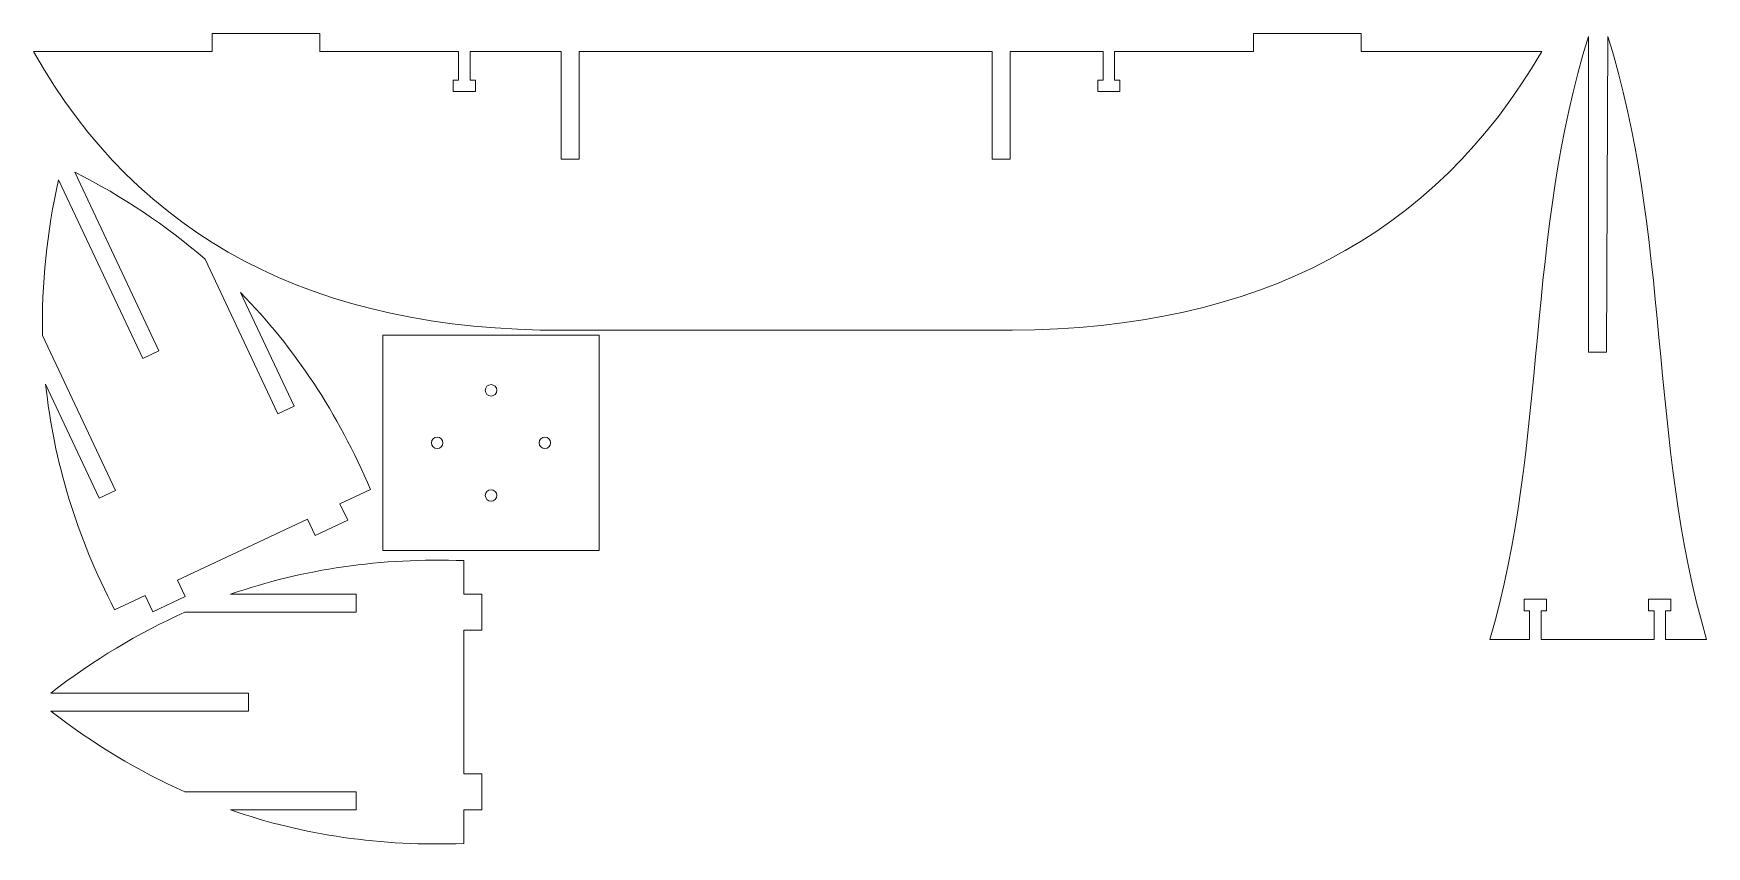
# Model space of a CAD drawing. Header units: inches. Extents: x 0.1 to 23.4, y 0.6 to 11.9.
import ezdxf

# ---------------------------------------------------------------- set-up
doc = ezdxf.new("R2010")
doc.units = ezdxf.units.IN
doc.header["$MEASUREMENT"] = 0

msp = doc.modelspace()

# ---------------------------------------------------------------- linework, layer by layer
at = {"color": 7, "linetype": 'Continuous', "lineweight": 15}
for p, q in [((2.546, 11.887), (2.546, 11.637)), ((4.046, 11.887), (2.546, 11.887)), ((4.046, 11.637), (4.046, 11.887)), ((17.046, 11.887), (17.046, 11.637)), ((18.546, 11.887), (17.046, 11.887)), ((18.546, 11.637), (18.546, 11.887)), ((21.712, 7.45), (21.712, 11.845)), ((21.979, 11.845), (21.962, 7.45)), ((2.546, 11.637), (0.06, 11.637)), ((5.98, 11.637), (4.046, 11.637)), ((5.98, 11.237), (5.98, 11.637)), ((6.14, 11.637), (6.14, 11.237)), ((7.407, 11.637), (6.14, 11.637)), ((7.407, 10.137), (7.407, 11.637)), ((7.657, 11.637), (7.657, 10.137)), ((13.407, 11.637), (7.657, 11.637)), ((13.407, 10.137), (13.407, 11.637)), ((13.657, 11.637), (13.657, 10.137)), ((14.952, 11.637), (13.657, 11.637)), ((14.952, 11.237), (14.952, 11.637)), ((15.112, 11.637), (15.112, 11.237)), ((17.046, 11.637), (15.112, 11.637)), ((21.061, 11.637), (18.546, 11.637)), ((5.905, 11.237), (5.98, 11.237)), ((5.905, 11.077), (5.905, 11.237)), ((6.14, 11.237), (6.215, 11.237)), ((6.215, 11.237), (6.215, 11.077)), ((14.877, 11.237), (14.952, 11.237)), ((14.877, 11.077), (14.877, 11.237)), ((15.112, 11.237), (15.187, 11.237)), ((15.187, 11.237), (15.187, 11.077)), ((6.215, 11.077), (5.905, 11.077)), ((15.187, 11.077), (14.877, 11.077)), ((7.657, 10.137), (7.407, 10.137)), ((13.657, 10.137), (13.407, 10.137)), ((1.581, 7.362), (0.41, 9.85)), ((0.636, 9.957), (1.807, 7.468)), ((3.463, 6.59), (2.449, 8.746)), ((2.944, 8.28), (3.69, 6.697)), ((4.926, 7.689), (4.926, 4.687)), ((7.935, 7.689), (4.926, 7.689)), ((7.435, 7.755), (13.685, 7.755)), ((7.935, 4.687), (7.935, 7.689)), ((0.187, 7.681), (1.201, 5.526)), ((1.807, 7.468), (1.581, 7.362)), ((21.962, 7.45), (21.712, 7.45)), ((0.975, 5.419), (0.23, 7.003)), ((3.69, 6.697), (3.463, 6.59)), ((1.201, 5.526), (0.975, 5.419)), ((4.328, 5.339), (4.752, 5.539)), ((2.066, 4.275), (3.876, 5.126)), ((3.876, 5.126), (3.982, 4.9)), ((4.435, 5.113), (4.328, 5.339)), ((3.982, 4.9), (4.435, 5.113)), ((4.926, 4.687), (7.935, 4.687)), ((6.052, 4.079), (6.052, 4.548)), ((2.173, 4.049), (2.066, 4.275)), ((1.19, 3.863), (1.614, 4.062)), ((1.614, 4.062), (1.72, 3.836)), ((1.72, 3.836), (2.173, 4.049)), ((2.802, 4.079), (4.552, 4.079)), ((4.552, 4.079), (4.552, 3.829)), ((6.302, 4.079), (6.052, 4.079)), ((6.302, 3.579), (6.302, 4.079)), ((20.815, 4.01), (21.125, 4.01)), ((20.815, 3.85), (20.815, 4.01)), ((21.125, 4.01), (21.125, 3.85)), ((22.548, 4.01), (22.858, 4.01)), ((22.548, 3.85), (22.548, 4.01)), ((22.858, 4.01), (22.858, 3.85)), ((4.552, 3.829), (2.17, 3.829)), ((20.89, 3.85), (20.815, 3.85)), ((20.89, 3.45), (20.89, 3.85)), ((21.05, 3.85), (21.05, 3.45)), ((21.125, 3.85), (21.05, 3.85)), ((22.623, 3.85), (22.548, 3.85)), ((22.623, 3.45), (22.623, 3.85)), ((22.783, 3.85), (22.783, 3.45)), ((22.858, 3.85), (22.783, 3.85)), ((6.052, 3.579), (6.302, 3.579)), ((6.052, 1.579), (6.052, 3.579)), ((20.337, 3.45), (20.89, 3.45)), ((21.05, 3.45), (22.623, 3.45)), ((22.783, 3.45), (23.354, 3.45)), ((0.302, 2.704), (3.052, 2.704)), ((3.052, 2.704), (3.052, 2.454)), ((3.052, 2.454), (0.302, 2.454)), ((6.302, 1.579), (6.052, 1.579)), ((6.302, 1.079), (6.302, 1.579)), ((2.17, 1.329), (4.552, 1.329)), ((4.552, 1.329), (4.552, 1.079)), ((4.552, 1.079), (2.802, 1.079)), ((6.052, 1.079), (6.302, 1.079)), ((6.052, 0.611), (6.052, 1.079))]:
    msp.add_line(p, q, dxfattribs=at)
for centre in [(6.431, 6.919), (5.681, 6.188), (7.181, 6.188), (6.431, 5.456)]:
    msp.add_circle(centre, 0.08, dxfattribs=at)
for points in [[(21.712, 11.845), (20.839, 9.11), (21.141, 6.2), (20.337, 3.45)], [(23.354, 3.45), (22.549, 6.2), (22.851, 9.11), (21.979, 11.845)], [(0.06, 11.637), (1.521, 9.039), (3.98, 7.745), (7.435, 7.755)], [(13.685, 7.755), (17.109, 7.772), (19.568, 9.066), (21.061, 11.637)], [(0.41, 9.85), (0.245, 9.117), (0.171, 8.394), (0.187, 7.681)], [(2.449, 8.746), (1.91, 9.212), (1.306, 9.616), (0.636, 9.957)], [(4.752, 5.539), (4.301, 6.597), (3.698, 7.511), (2.944, 8.28)], [(0.23, 7.003), (0.342, 5.932), (0.662, 4.885), (1.19, 3.863)], [(6.052, 4.548), (4.902, 4.59), (3.819, 4.434), (2.802, 4.079)], [(2.17, 3.829), (1.518, 3.54), (0.896, 3.165), (0.302, 2.704)], [(0.302, 2.454), (0.896, 1.993), (1.518, 1.618), (2.17, 1.329)], [(2.802, 1.079), (3.819, 0.724), (4.902, 0.568), (6.052, 0.611)]]:
    msp.add_open_spline(points, degree=3, dxfattribs=at)

doc.saveas('drawing.dxf')
